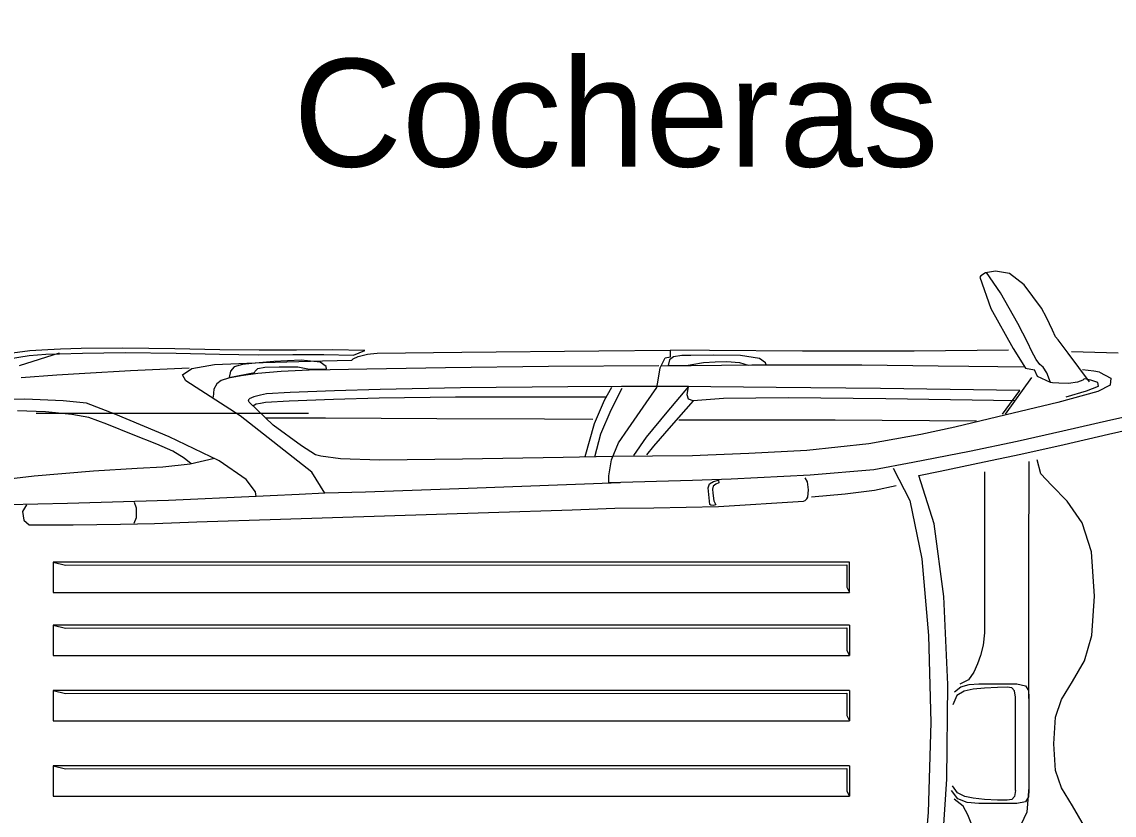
# Model space of a CAD drawing. Header units: millimetres. Extents: x 2502.5 to 2587.5, y 1451 to 1547.9.
# Drawn here: x 2516.779 to 2519.207, y 1536.343 to 1538.108 of the extents above; entities that cross this region are included whole.
import ezdxf

# ---------------------------------------------------------------- set-up
doc = ezdxf.new("R2010")
doc.units = ezdxf.units.MM
for name, color, linetype, lineweight in [('02_CIVIL_EXIST', 250, 'Continuous', 30), ('11_CARPINTERIA Y MOBILIARIO', 141, 'Continuous', 9), ('12_TEXTOS', 150, 'Continuous', 20)]:
    doc.layers.add(name, color=color, linetype=linetype, lineweight=lineweight)
doc.styles.add('Swis721 BT', font='swiss.ttf')

# ---------------------------------------------------------------- blocks, each defined once
blk = doc.blocks.new('car1')
at = {"layer": '11_CARPINTERIA Y MOBILIARIO'}
for p, q in [((473.6823, 625.589), (473.6938, 625.5392)), ((473.7248, 625.5341), (473.7142, 625.5794)), ((473.5449, 625.5549), (473.5417, 625.4512)), ((473.5868, 625.5135), (473.6003, 625.5391)), ((473.6003, 625.5391), (473.6157, 625.5371)), ((473.6157, 625.5371), (473.6303, 625.5102)), ((473.6938, 625.5392), (473.7183, 625.432)), ((473.7477, 625.4353), (473.7248, 625.5341)), ((473.5868, 625.5135), (473.585, 625.5011)), ((473.6102, 625.5102), (473.6051, 625.4942)), ((473.6181, 625.5113), (473.6102, 625.5102)), ((473.6286, 625.4845), (473.6181, 625.5113)), ((473.6303, 625.5102), (473.6541, 625.4213)), ((473.6085, 625.4918), (473.5445, 625.4439)), ((473.5834, 625.4885), (473.582, 625.4757)), ((473.585, 625.5011), (473.5834, 625.4885)), ((473.6051, 625.4942), (473.6025, 625.4838)), ((473.6421, 625.4398), (473.6286, 625.4845)), ((473.9866, 625.4957), (473.9221, 625.4753)), ((474.0857, 625.5027), (473.9866, 625.4957)), ((474.1726, 625.4968), (474.0857, 625.5027)), ((474.2292, 625.4801), (474.1726, 625.4968)), ((473.6025, 625.4838), (473.6018, 625.48)), ((473.6018, 625.48), (473.6044, 625.4765)), ((473.6044, 625.4765), (473.6093, 625.4651)), ((473.6093, 625.4651), (473.6119, 625.4448)), ((473.9221, 625.4753), (473.8741, 625.4419)), ((474.2753, 625.4536), (474.2292, 625.4801)), ((474.5981, 625.4801), (474.552, 625.4536)), ((473.5445, 625.4439), (473.5151, 625.4217)), ((473.6119, 625.4448), (473.6114, 625.4232)), ((473.7695, 625.3387), (473.7477, 625.4353)), ((473.8741, 625.4419), (473.8385, 625.4068)), ((474.3152, 625.429), (474.2753, 625.4536)), ((474.552, 625.4536), (474.5121, 625.429)), ((473.508, 625.4163), (473.4938, 625.4095)), ((473.5151, 625.4217), (473.508, 625.4163)), ((473.6114, 625.4232), (473.6106, 625.4095)), ((473.6541, 625.4213), (473.6864, 625.2874)), ((473.7183, 625.432), (473.7409, 625.3309)), ((474.3543, 625.416), (474.3152, 625.429)), ((474.4137, 625.4122), (474.3543, 625.416)), ((474.4731, 625.416), (474.4137, 625.4122)), ((474.5121, 625.429), (474.4731, 625.416)), ((473.4654, 625.3956), (473.4443, 625.3845)), ((473.4938, 625.4095), (473.4654, 625.3956)), ((473.576, 625.3884), (473.57, 625.3812)), ((473.5886, 625.3963), (473.576, 625.3884)), ((473.6102, 625.4046), (473.5886, 625.3963)), ((473.6102, 625.4046), (473.5968, 625.3761)), ((473.6106, 625.4095), (473.6102, 625.4046)), ((473.8385, 625.4068), (473.8129, 625.3832)), ((473.4443, 625.3845), (473.3929, 625.3466)), ((473.5392, 625.3628), (473.5214, 625.3543)), ((473.5589, 625.3727), (473.5392, 625.3628)), ((473.57, 625.3812), (473.5589, 625.3727)), ((473.5784, 625.3493), (473.5817, 625.3694)), ((473.5968, 625.3761), (473.5817, 625.3694)), ((473.5985, 625.3627), (473.6806, 625.3041)), ((473.8129, 625.3832), (473.7819, 625.3751)), ((473.3929, 625.3466), (473.3677, 625.3135)), ((473.5214, 625.3543), (473.4787, 625.3321)), ((473.5343, 625.3218), (473.5784, 625.3493)), ((473.5756, 625.3484), (473.575, 625.2874)), ((473.7866, 625.2577), (473.7695, 625.3387)), ((473.7859, 625.3567), (474.0193, 625.3561)), ((474.0193, 625.3561), (474.2292, 625.3561)), ((474.2292, 625.3561), (474.3985, 625.3564)), ((474.2805, 625.3302), (474.2847, 625.3494)), ((474.2847, 625.3494), (474.2956, 625.3562)), ((474.2956, 625.3562), (474.3107, 625.3569)), ((474.3107, 625.3569), (474.5167, 625.3569)), ((474.3985, 625.3564), (474.51, 625.357)), ((474.51, 625.357), (474.5657, 625.3525)), ((474.5167, 625.3569), (474.5318, 625.3562)), ((474.5318, 625.3562), (474.5427, 625.3494)), ((474.5427, 625.3494), (474.5469, 625.3302)), ((474.5657, 625.3525), (474.5941, 625.3391)), ((473.4787, 625.3321), (473.4103, 625.2939)), ((473.4452, 625.2718), (473.5343, 625.3218)), ((473.6277, 625.3363), (473.6236, 625.0268)), ((473.6803, 625.2983), (473.6277, 625.3363)), ((473.6504, 625.3259), (473.6462, 625.039)), ((473.7409, 625.3309), (473.7632, 625.2244)), ((474.2805, 625.2458), (474.2805, 625.3302)), ((474.2896, 625.3192), (474.2878, 625.3083)), ((474.2963, 625.325), (474.2896, 625.3192)), ((474.3098, 625.3268), (474.2963, 625.325)), ((474.5176, 625.3268), (474.3098, 625.3268)), ((474.5176, 625.3268), (474.5311, 625.325)), ((474.5311, 625.325), (474.5378, 625.3192)), ((474.5378, 625.3192), (474.5395, 625.3083)), ((474.5469, 625.3302), (474.5469, 625.2458)), ((473.3677, 625.3135), (473.362, 625.2828)), ((473.4103, 625.2939), (473.3654, 625.2627)), ((473.5377, 625.3113), (473.54, 625.1019)), ((474.2878, 625.3083), (474.2883, 625.287)), ((474.5395, 625.3083), (474.5391, 625.287)), ((473.362, 625.2828), (473.3662, 625.2603)), ((473.3754, 625.2476), (473.4452, 625.2718)), ((473.575, 625.2874), (473.5745, 625.2229)), ((473.6864, 625.2874), (473.7091, 625.1918)), ((474.2883, 625.287), (474.2898, 625.2581)), ((474.5391, 625.287), (474.5375, 625.2581)), ((473.3662, 625.2603), (473.3723, 625.2501)), ((473.3723, 625.2501), (473.3754, 625.2476)), ((473.8069, 625.1597), (473.7866, 625.2577)), ((473.809, 625.258), (474.1673, 625.258)), ((474.1673, 625.258), (474.1941, 625.2554)), ((474.1941, 625.2554), (474.2171, 625.2494)), ((474.2171, 625.2494), (474.2361, 625.2425)), ((474.2361, 625.2425), (474.2543, 625.2346)), ((474.282, 625.2241), (474.2805, 625.2458)), ((474.2898, 625.2581), (474.2926, 625.2328)), ((474.5375, 625.2581), (474.5348, 625.2328)), ((474.5469, 625.2458), (474.5446, 625.2197)), ((473.5745, 625.2229), (473.5733, 625.1549)), ((473.6957, 625.2404), (473.6938, 624.9258)), ((473.7632, 625.2244), (473.7883, 625.0985)), ((474.2543, 625.2346), (474.2713, 625.2224)), ((474.2713, 625.2224), (474.2809, 625.2029)), ((474.2873, 625.2056), (474.282, 625.2241)), ((474.2926, 625.2328), (474.2966, 625.2129)), ((474.5348, 625.2328), (474.5309, 625.2147)), ((474.5446, 625.2197), (474.536, 625.1985)), ((474.5718, 625.2213), (474.5525, 625.2104)), ((474.5905, 625.2282), (474.5718, 625.2213)), ((474.2981, 625.1914), (474.2873, 625.2056)), ((474.2966, 625.2129), (474.3061, 625.1962)), ((474.3061, 625.1962), (474.3271, 625.1875)), ((474.523, 625.1981), (474.5073, 625.1872)), ((474.536, 625.1985), (474.5181, 625.1845)), ((474.5309, 625.2147), (474.523, 625.1981)), ((474.5525, 625.2104), (474.5373, 625.1905)), ((473.7091, 625.1918), (473.7259, 625.1167)), ((474.2822, 625.1769), (474.0859, 625.1674)), ((474.4928, 625.1747), (474.2822, 625.1769)), ((474.6977, 625.1611), (474.4928, 625.1747)), ((473.5733, 625.1549), (473.5714, 624.9851)), ((473.8167, 625.1121), (473.8069, 625.1597)), ((473.9241, 625.1459), (473.8167, 625.1121)), ((474.0859, 625.1674), (473.9241, 625.1459)), ((474.0025, 625.1186), (474.1729, 625.1339)), ((474.1729, 625.1339), (474.3666, 625.1385)), ((474.3666, 625.1385), (474.5667, 625.1327)), ((474.5667, 625.1327), (474.756, 625.1167)), ((473.54, 625.1019), (473.5399, 624.8538)), ((473.7259, 625.1167), (473.7464, 625.001)), ((473.7883, 625.0985), (473.8042, 625.0124)), ((473.8726, 625.0924), (474.0025, 625.1186)), ((473.8002, 625.055), (473.8726, 625.0924)), ((473.8399, 625.062), (473.8504, 625.0138)), ((473.6236, 625.0268), (473.6209, 624.7952)), ((473.6462, 625.039), (473.6441, 624.8217)), ((473.7464, 625.001), (473.761, 624.8633)), ((473.8042, 625.0124), (473.8161, 624.8705)), ((473.8504, 625.0138), (473.8586, 624.9484)), ((473.5714, 624.9851), (473.5714, 624.817)), ((474.0095, 624.9577), (474.0095, 623.1871)), ((474.0771, 624.9577), (474.0095, 624.9577)), ((474.0163, 623.2152), (474.0156, 624.9522)), ((474.0156, 624.9522), (474.0656, 624.9522)), ((474.0656, 624.9522), (474.0771, 624.9577)), ((474.0771, 623.1871), (474.0771, 624.9577)), ((474.1498, 624.9577), (474.1498, 623.1871)), ((474.1498, 624.9577), (474.1498, 623.1871)), ((474.1498, 624.9577), (474.2173, 624.9577)), ((474.1565, 623.2152), (474.1559, 624.9522)), ((474.1559, 624.9522), (474.2059, 624.9522)), ((474.2059, 624.9522), (474.2173, 624.9577)), ((474.2173, 623.1871), (474.2173, 624.9577)), ((474.2951, 624.9577), (474.2951, 623.1871)), ((474.2951, 624.9577), (474.3627, 624.9577)), ((474.2952, 624.9577), (474.2952, 623.1871)), ((474.3019, 623.2152), (474.3013, 624.9522)), ((474.3013, 624.9522), (474.3512, 624.9522)), ((474.3512, 624.9522), (474.3627, 624.9577)), ((474.3626, 623.1871), (474.3626, 624.9577)), ((474.4629, 624.9577), (474.4629, 623.1871)), ((474.4629, 624.9577), (474.4629, 623.1871)), ((474.4629, 624.9577), (474.5304, 624.9577)), ((474.4696, 623.2152), (474.469, 624.9522)), ((474.469, 624.9522), (474.519, 624.9522)), ((474.519, 624.9522), (474.5304, 624.9577)), ((474.5304, 623.1871), (474.5304, 624.9577)), ((473.6938, 624.9258), (473.6937, 624.6786)), ((473.8586, 624.9484), (473.8648, 624.8738)), ((473.5399, 624.8538), (473.5388, 624.6467)), ((473.761, 624.8633), (473.7678, 624.734)), ((473.8161, 624.8705), (473.8247, 624.6947)), ((473.8312, 624.8647), (473.8219, 624.8595)), ((473.849, 624.8666), (473.8312, 624.8647)), ((473.865, 624.8651), (473.849, 624.8666)), ((473.8691, 624.863), (473.865, 624.8651)), ((473.8724, 624.8597), (473.8691, 624.863)), ((473.8739, 624.8556), (473.8724, 624.8597)), ((473.8856, 624.6668), (473.8739, 624.8556)), ((473.5714, 624.817), (473.5717, 624.741)), ((473.6441, 624.8217), (473.6452, 624.6776)), ((473.6209, 624.7952), (473.6195, 624.65)), ((473.5566, 624.758), (473.55, 624.7158)), ((473.5659, 624.7715), (473.5566, 624.758)), ((473.5707, 624.7725), (473.5659, 624.7715)), ((473.5711, 624.733), (473.5707, 624.7725)), ((473.5651, 624.7136), (473.5711, 624.733)), ((473.5717, 624.741), (473.5733, 624.5382)), ((473.7678, 624.734), (473.7716, 624.643)), ((473.55, 624.7158), (473.5489, 624.6553)), ((473.5635, 624.6849), (473.5651, 624.7136)), ((473.5636, 624.6591), (473.5635, 624.6849)), ((473.8247, 624.6947), (473.8281, 624.6086)), ((473.5657, 624.6336), (473.5636, 624.6591)), ((473.6452, 624.6776), (473.6504, 624.6103)), ((473.6937, 624.6786), (473.694, 624.5785)), ((473.8275, 624.6665), (473.8333, 624.6677)), ((473.8302, 624.6558), (473.8275, 624.6665)), ((473.8333, 624.6677), (473.8358, 624.6608)), ((473.8358, 624.6608), (473.8404, 624.6551)), ((473.873, 624.6561), (473.8818, 624.6605)), ((473.8818, 624.6605), (473.8837, 624.6551)), ((473.8887, 624.5231), (473.8856, 624.6668)), ((473.5388, 624.6467), (473.5382, 624.56)), ((473.5489, 624.6553), (473.5495, 624.6055)), ((473.6195, 624.65), (473.6191, 624.5997)), ((473.7716, 624.643), (473.7728, 624.6086)), ((473.8352, 624.6468), (473.8302, 624.6558)), ((473.844, 624.6436), (473.8352, 624.6468)), ((473.8404, 624.6551), (473.8473, 624.6532)), ((473.8817, 624.6473), (473.844, 624.6436)), ((473.8473, 624.6532), (473.8563, 624.6538)), ((473.8563, 624.6538), (473.873, 624.6561)), ((473.8827, 624.6498), (473.8817, 624.6473)), ((473.8837, 624.6551), (473.8827, 624.6498)), ((473.5698, 624.6076), (473.5657, 624.6336)), ((473.6504, 624.6103), (473.6468, 624.5997)), ((473.6504, 624.6103), (473.706, 624.5614)), ((473.5495, 624.6055), (473.5501, 624.5849)), ((473.572, 624.5957), (473.5698, 624.6076)), ((473.572, 624.5545), (473.572, 624.5957)), ((473.6191, 624.5997), (473.6186, 624.4512)), ((473.6191, 624.5997), (473.6757, 624.5518)), ((473.6373, 624.5969), (473.6191, 624.5997)), ((473.6468, 624.5997), (473.6373, 624.5969)), ((473.7728, 624.6086), (473.7743, 624.4309)), ((473.8281, 624.6086), (473.833, 624.4225)), ((473.5501, 624.5849), (473.5528, 624.5667)), ((473.5528, 624.5667), (473.5598, 624.5578)), ((473.706, 624.5614), (473.7519, 624.5223)), ((473.5395, 624.4003), (473.5382, 624.56)), ((473.5532, 624.56), (473.5388, 624.56)), ((473.5549, 624.5483), (473.5532, 624.56)), ((473.5776, 624.5368), (473.5549, 624.5483)), ((473.5598, 624.5578), (473.572, 624.5545)), ((473.6048, 624.5323), (473.5776, 624.5368)), ((473.6757, 624.5518), (473.7317, 624.5057)), ((473.5731, 624.5337), (473.5744, 624.2887)), ((473.6208, 624.5298), (473.6048, 624.5323)), ((473.655, 624.5061), (473.6208, 624.5298)), ((473.7519, 624.5223), (473.771, 624.5063)), ((473.8899, 624.4363), (473.8887, 624.5231)), ((473.7133, 624.4657), (473.655, 624.5061)), ((473.7317, 624.5057), (473.7727, 624.4778)), ((473.7442, 624.4443), (473.7133, 624.4657)), ((473.6186, 624.4512), (473.6196, 624.3319)), ((473.6232, 624.4517), (473.6714, 624.4271)), ((473.7822, 624.4288), (473.7442, 624.4443)), ((473.8331, 624.4477), (473.8456, 624.11)), ((473.6493, 624.4134), (473.6203, 624.4293)), ((473.6428, 624.4155), (473.6426, 624.3048)), ((473.6714, 624.4271), (473.7248, 624.4043)), ((473.7743, 624.4309), (473.7765, 624.3216)), ((473.8174, 624.4232), (473.7822, 624.4288)), ((473.833, 624.4225), (473.8174, 624.4232)), ((473.8933, 624.3417), (473.8899, 624.4363)), ((473.5424, 624.0958), (473.5395, 624.4003)), ((473.701, 624.3911), (473.6493, 624.4134)), ((473.7743, 624.3706), (473.701, 624.3911)), ((473.7248, 624.4043), (473.776, 624.3907)), ((473.6922, 624.387), (473.6917, 624.2798)), ((473.6196, 624.3319), (473.6221, 624.0934)), ((473.7765, 624.3216), (473.7806, 624.0973)), ((473.8994, 624.1557), (473.8933, 624.3417)), ((473.6426, 624.3048), (473.6428, 624.0822)), ((473.5744, 624.2887), (473.5773, 624.0597)), ((473.6917, 624.2798), (473.6906, 624.0405)), ((473.9068, 623.9241), (473.8994, 624.1557)), ((473.8456, 624.11), (473.8536, 623.8817)), ((473.5449, 623.9081), (473.5424, 624.0958)), ((473.6221, 624.0934), (473.6253, 623.9148)), ((473.6428, 624.0822), (473.6448, 623.9122)), ((473.7806, 624.0973), (473.7828, 623.9132)), ((473.5773, 624.0597), (473.5802, 623.8849)), ((473.6906, 624.0405), (473.6895, 623.7928)), ((473.5453, 623.9002), (473.5449, 623.9081)), ((473.6253, 623.9148), (473.6286, 623.8131)), ((473.6448, 623.9122), (473.6481, 623.8105)), ((473.7828, 623.9132), (473.7798, 623.8263)), ((473.9141, 623.6926), (473.9068, 623.9241)), ((473.5461, 623.8928), (473.5453, 623.9002)), ((473.5471, 623.8862), (473.5461, 623.8928)), ((473.5523, 623.8658), (473.5471, 623.8862)), ((473.5802, 623.8849), (473.5815, 623.8031)), ((473.8536, 623.8817), (473.8565, 623.7913)), ((473.5387, 623.8804), (473.5371, 623.8087)), ((473.5494, 623.8554), (473.5387, 623.8804)), ((473.5576, 623.8546), (473.5523, 623.8658)), ((473.5475, 623.7895), (473.5494, 623.8554)), ((473.5599, 623.8512), (473.5576, 623.8546)), ((473.5614, 623.7866), (473.5599, 623.8512)), ((473.5371, 623.8087), (473.5377, 623.7287)), ((473.6286, 623.8131), (473.632, 623.7144)), ((473.6481, 623.8105), (473.6515, 623.7118)), ((473.7798, 623.8263), (473.7741, 623.7827)), ((473.5477, 623.7202), (473.5475, 623.7895)), ((473.5652, 623.6543), (473.5614, 623.7866)), ((473.574, 623.7942), (473.5645, 623.7809)), ((473.5792, 623.795), (473.574, 623.7942)), ((473.5802, 623.7574), (473.5792, 623.795)), ((473.5815, 623.8031), (473.5826, 623.7565)), ((473.6895, 623.7928), (473.689, 623.6601)), ((473.8565, 623.7913), (473.8096, 623.7624)), ((473.8565, 623.7913), (473.8591, 623.7345)), ((473.5645, 623.7809), (473.5603, 623.7388)), ((473.8096, 623.7624), (473.684, 623.6032)), ((473.7711, 623.7707), (473.7511, 623.7399)), ((473.7741, 623.7827), (473.7711, 623.7707)), ((473.5603, 623.7388), (473.5634, 623.6783)), ((473.5754, 623.7311), (473.5802, 623.7574)), ((473.5826, 623.7565), (473.5855, 623.6943)), ((473.6791, 623.755), (473.6791, 623.1494)), ((473.7511, 623.7399), (473.705, 623.6764)), ((473.5377, 623.7287), (473.5383, 623.6457)), ((473.5481, 623.6431), (473.5477, 623.7202)), ((473.5752, 623.6903), (473.5754, 623.7311)), ((473.632, 623.7144), (473.6353, 623.6618)), ((473.6515, 623.7118), (473.6548, 623.6592)), ((473.8591, 623.7345), (473.862, 623.6698)), ((473.576, 623.6581), (473.5752, 623.6903)), ((473.5855, 623.6943), (473.5899, 623.6422)), ((473.9202, 623.507), (473.9141, 623.6926)), ((473.5634, 623.6783), (473.5675, 623.6288)), ((473.705, 623.6764), (473.6538, 623.6233)), ((473.862, 623.6698), (473.8634, 623.6389)), ((473.5383, 623.6457), (473.5371, 623.5581)), ((473.5469, 623.5574), (473.5481, 623.6431)), ((473.57, 623.5462), (473.5652, 623.6543)), ((473.579, 623.6427), (473.576, 623.6581)), ((473.5846, 623.6365), (473.579, 623.6427)), ((473.5899, 623.6422), (473.5951, 623.6058)), ((473.6353, 623.6618), (473.638, 623.6482)), ((473.638, 623.6482), (473.6415, 623.6336)), ((473.6548, 623.6592), (473.6565, 623.6483)), ((473.6565, 623.6483), (473.6582, 623.6388)), ((473.6582, 623.6388), (473.6623, 623.6315)), ((473.8634, 623.6389), (473.8533, 623.637)), ((473.8634, 623.6389), (473.8727, 623.4436)), ((473.5675, 623.6288), (473.5696, 623.6082)), ((473.5877, 623.6354), (473.5846, 623.6365)), ((473.5987, 623.5789), (473.5877, 623.6354)), ((473.6415, 623.6336), (473.6466, 623.6236)), ((473.6487, 623.6222), (473.6466, 623.6236)), ((473.6511, 623.622), (473.6487, 623.6222)), ((473.6538, 623.6233), (473.6511, 623.622)), ((473.8257, 623.6167), (473.7842, 623.5563)), ((473.8533, 623.637), (473.8257, 623.6167)), ((473.5696, 623.6082), (473.5749, 623.5901)), ((473.5749, 623.5901), (473.585, 623.5814)), ((473.5951, 623.6058), (473.6006, 623.577)), ((473.684, 623.6032), (473.6065, 623.4822)), ((473.585, 623.5814), (473.5987, 623.5789)), ((473.6006, 623.577), (473.6058, 623.5607)), ((473.5371, 623.5581), (473.5348, 623.458)), ((473.5447, 623.461), (473.5469, 623.5574)), ((473.5789, 623.4959), (473.57, 623.5462)), ((473.6058, 623.5607), (473.6131, 623.5517)), ((473.6131, 623.5517), (473.6251, 623.5444)), ((473.6251, 623.5444), (473.6428, 623.5432)), ((473.7842, 623.5563), (473.7311, 623.445)), ((473.7791, 623.5462), (473.7919, 623.4923)), ((473.5927, 623.4749), (473.5789, 623.4959)), ((473.7909, 623.494), (473.7784, 623.4788)), ((473.9236, 623.413), (473.9202, 623.507)), ((473.5779, 623.49), (473.5839, 623.3593)), ((473.6065, 623.4822), (473.5927, 623.4749)), ((473.7784, 623.4788), (473.7629, 623.4535)), ((473.7919, 623.4923), (473.7983, 623.4316)), ((473.5348, 623.458), (473.5336, 623.3422)), ((473.5435, 623.3472), (473.5447, 623.461)), ((473.7311, 623.445), (473.681, 623.3266)), ((473.7629, 623.4535), (473.7471, 623.4181)), ((473.7983, 623.4316), (473.801, 623.3743)), ((473.8727, 623.4436), (473.8794, 623.219)), ((473.7471, 623.4181), (473.7262, 623.3657)), ((473.9255, 623.3374), (473.9236, 623.413)), ((473.801, 623.3743), (473.8073, 623.2772)), ((473.8762, 623.3679), (473.8885, 623.3719)), ((473.8885, 623.3719), (473.9112, 623.3717)), ((473.9112, 623.3717), (473.9233, 623.367)), ((473.5444, 623.2525), (473.5435, 623.3472)), ((473.5839, 623.3593), (473.59, 623.2577)), ((473.7262, 623.3657), (473.7023, 623.3065)), ((473.5336, 623.3422), (473.5345, 623.2499)), ((473.681, 623.3266), (473.6561, 623.2613)), ((473.9264, 623.2318), (473.9255, 623.3374)), ((473.7023, 623.3065), (473.6881, 623.2664)), ((473.8073, 623.2772), (473.8184, 623.1454)), ((473.5345, 623.2499), (473.5361, 623.2036)), ((473.5459, 623.2019), (473.5444, 623.2525)), ((473.59, 623.2577), (473.5937, 623.1956)), ((473.6561, 623.2613), (473.6509, 623.2098)), ((473.6881, 623.2664), (473.6815, 623.2287)), ((473.6815, 623.2287), (473.675, 623.1704)), ((473.9264, 623.1344), (473.9264, 623.2318)), ((473.5361, 623.2036), (473.537, 623.1754)), ((473.5468, 623.1713), (473.5459, 623.2019)), ((473.6509, 623.2098), (473.6472, 623.1246)), ((473.8794, 623.219), (473.8819, 623.0877)), ((474.0095, 623.1871), (474.0163, 623.2152)), ((474.1498, 623.1871), (474.1565, 623.2152)), ((474.2952, 623.1871), (474.3019, 623.2152)), ((474.4629, 623.1871), (474.4696, 623.2152)), ((473.5448, 623.2006), (473.5726, 623.112)), ((473.5937, 623.1956), (473.5992, 623.1164)), ((474.0095, 623.1871), (474.0771, 623.1871)), ((474.1498, 623.1871), (474.2173, 623.1871)), ((474.2951, 623.1871), (474.3626, 623.1871)), ((474.4629, 623.1871), (474.5304, 623.1871)), ((473.537, 623.1754), (473.5395, 623.1357)), ((473.55, 623.1341), (473.5468, 623.1713)), ((473.675, 623.1704), (473.6729, 623.1079)), ((473.5395, 623.1357), (473.5458, 623.086)), ((473.5575, 623.0878), (473.55, 623.1341)), ((473.8184, 623.1454), (473.828, 623.0607)), ((473.9164, 623.122), (473.9264, 623.1344)), ((473.6472, 623.1246), (473.6476, 623.054)), ((473.8821, 623.128), (473.8966, 623.1192)), ((473.8966, 623.1192), (473.9164, 623.122))]:
    blk.add_line(p, q, dxfattribs=at)

msp = doc.modelspace()

# ---------------------------------------------------------------- hatches: boundary and pattern name
at = {"layer": '02_CIVIL_EXIST'}
h = msp.add_hatch(dxfattribs=at)
h.set_pattern_fill('ANSI32', color=256, scale=0.005, angle=-90)
h.set_pattern_definition([(315, (2098.05912, 1006.04728), (0.0336759605, 0.0336759605), []), (315, (2098.05912, 1006.02483), (0.0336759605, 0.0336759605), [])])
edge = h.paths.add_edge_path()
edge.add_line((2522.2998, 1535.7906), (2522.2998, 1535.7906))
edge.add_line((2522.2998, 1535.7906), (2522.2997, 1535.8166))
edge.add_line((2522.2997, 1535.8166), (2521.5498, 1535.8166))
edge.add_line((2521.5498, 1535.8166), (2521.3998, 1535.8166))
edge.add_line((2521.3998, 1535.8166), (2521.3998, 1535.7166))
edge.add_line((2521.3998, 1535.7166), (2521.4998, 1535.7166))
edge.add_line((2521.4998, 1535.7166), (2522.2035, 1535.7166))
edge.add_line((2522.2035, 1535.7166), (2522.2035, 1535.7235))
edge.add_line((2522.2035, 1535.7235), (2522.1284, 1535.7235))
edge.add_line((2522.1284, 1535.7235), (2522.1284, 1535.7343))
edge.add_line((2522.1284, 1535.7343), (2522.2089, 1535.7343))
edge.add_arc((2522.2089, 1535.7289), 0.00537, 0, 90, ccw=False)
edge.add_line((2522.2142, 1535.7289), (2522.2142, 1535.7166))
edge.add_line((2522.2142, 1535.7166), (2522.2998, 1535.7166))
edge.add_line((2522.2998, 1535.7166), (2522.2998, 1535.7906))
h.paths.add_polyline_path([(2534.9498, 1540.1166), (2534.9498, 1540.7166), (2534.7998, 1540.7166), (2534.7998, 1541.1166), (2505.9998, 1541.1166), (2505.9998, 1540.7166), (2506.2998, 1540.7166), (2506.2998, 1540.9666), (2514.7998, 1540.9666), (2514.7998, 1540.7166), (2515.3998, 1540.7166), (2515.3998, 1540.9166), (2530.9998, 1540.9166), (2530.9998, 1540.1166), (2531.1498, 1540.1166), (2531.1498, 1540.9166), (2532.3998, 1540.9166), (2532.3998, 1540.1166), (2532.5498, 1540.1166), (2532.5498, 1540.9166), (2534.4998, 1540.9166), (2534.4998, 1540.1166), (2534.6498, 1540.1166), (2534.6998, 1540.1166)])
edge = h.paths.add_edge_path(flags=16)
edge.add_line((2523.0129, 1536.4758), (2523.0129, 1536.4132))
edge.add_line((2523.0129, 1536.4132), (2523.0046, 1536.4132))
edge.add_line((2523.0046, 1536.4132), (2523.0045, 1536.4758))
edge.add_arc((2523.0087, 1536.4758), 0.00417, 0.0531, 180.0531, ccw=False)
edge = h.paths.add_edge_path(flags=16)
edge.add_arc((2522.2089, 1535.7289), 0.00537, -90, 90, ccw=False)
edge.add_line((2522.2089, 1535.7235), (2522.1284, 1535.7235))
edge.add_line((2522.1284, 1535.7235), (2522.1284, 1535.7343))
edge.add_line((2522.1284, 1535.7343), (2522.2089, 1535.7343))
h.paths.add_polyline_path([(2527.8998, 1530.1166), (2527.8998, 1530.5166), (2527.6998, 1530.5166), (2527.6998, 1531.3166), (2527.3998, 1531.3166), (2527.3998, 1530.3166), (2526.2748, 1530.3166), (2526.2748, 1530.6666), (2526.1248, 1530.6666), (2526.1248, 1530.3166), (2524.5248, 1530.3166), (2524.5248, 1530.6666), (2524.3748, 1530.6666), (2524.3748, 1530.3166), (2517.3998, 1530.3166), (2517.3998, 1530.5166), (2517.0998, 1530.5166), (2514.7998, 1530.5166), (2514.7998, 1530.2666), (2506.2998, 1530.2666), (2506.2998, 1530.5166), (2505.9998, 1530.5166), (2505.9998, 1530.1166), (2508.0498, 1530.1166)])
h.paths.add_polyline_path([(2524.6498, 1539.8666), (2524.6498, 1540.0166), (2523.9998, 1540.0166), (2523.9998, 1539.8666)])
h.paths.add_polyline_path([(2526.5998, 1539.8666), (2526.5998, 1540.0166), (2525.9501, 1540.0166), (2525.9501, 1539.8666)])
h.paths.add_polyline_path([(2515.6998, 1532.9166), (2515.6998, 1532.962), (2515.6996, 1533.002), (2515.6998, 1533.002), (2515.6998, 1533.1166), (2515.3998, 1533.1166), (2515.3998, 1533.5166), (2515.0998, 1533.5166), (2515.0998, 1532.9166), (2515.2498, 1532.9166)])
h.paths.add_polyline_path([(2517.3998, 1532.9166), (2517.3998, 1533.1166), (2517.0998, 1533.1166), (2517.0998, 1532.962), (2517.1, 1532.9166)])
h.paths.add_polyline_path([(2527.6998, 1529.9666), (2527.6998, 1530.1166), (2506.0498, 1530.1166), (2506.0498, 1530.0666), (2505.9998, 1530.0666), (2505.9998, 1529.9666), (2514.2998, 1529.9666)])
h.paths.add_polyline_path([(2534.7998, 1541.1166), (2534.7998, 1541.2666), (2514.2998, 1541.2666), (2505.9998, 1541.2666), (2505.9998, 1541.1666), (2506.0498, 1541.1666), (2506.0498, 1541.1166)])
edge = h.paths.add_edge_path(flags=17)
edge.add_line((2521.525, 1535.9057), (2521.533, 1535.9057))
edge.add_line((2521.533, 1535.9057), (2521.5328, 1536.4466))
edge.add_line((2521.5328, 1536.4466), (2521.5438, 1536.4466))
edge.add_line((2521.5438, 1536.4466), (2521.544, 1535.9048))
edge.add_line((2521.544, 1535.9048), (2521.5441, 1535.8645))
edge.add_arc((2521.5392, 1535.8645), 0.00488, -89.9848, 0.0152, ccw=False)
edge.add_line((2521.5392, 1535.8596), (2521.5189, 1535.8596))
edge.add_arc((2521.5189, 1535.8645), 0.00488, 180.0318, 270.0152, ccw=False)
edge.add_line((2521.5141, 1535.8645), (2521.514, 1535.9047))
edge.add_line((2521.514, 1535.9047), (2521.5138, 1536.4466))
edge.add_line((2521.5138, 1536.4466), (2521.5248, 1536.4466))
edge.add_line((2521.5248, 1536.4466), (2521.525, 1535.9057))
h.paths.add_polyline_path([(2521.533, 1535.9057), (2521.525, 1535.9057), (2521.5248, 1536.4466), (2521.5328, 1536.4466)], flags=16)
edge = h.paths.add_edge_path(flags=16)
edge.add_line((2521.5248, 1536.4466), (2521.5138, 1536.4466))
edge.add_line((2521.5138, 1536.4466), (2521.5135, 1536.9885))
edge.add_line((2521.5135, 1536.9885), (2521.5135, 1537.0287))
edge.add_arc((2521.5184, 1537.0287), 0.00488, 90.0283, 180.0327, ccw=False)
edge.add_line((2521.5184, 1537.0336), (2521.5386, 1537.0336))
edge.add_arc((2521.5386, 1537.0287), 0.00488, 0.0327, 90.0152, ccw=False)
edge.add_line((2521.5435, 1537.0287), (2521.5435, 1536.9885))
edge.add_line((2521.5435, 1536.9885), (2521.5438, 1536.4466))
edge.add_line((2521.5438, 1536.4466), (2521.5328, 1536.4466))
edge.add_line((2521.5328, 1536.4466), (2521.5325, 1536.9876))
edge.add_line((2521.5325, 1536.9876), (2521.5245, 1536.9876))
edge.add_line((2521.5245, 1536.9876), (2521.5248, 1536.4466))
h.paths.add_polyline_path([(2521.5328, 1536.4466), (2521.5248, 1536.4466), (2521.5245, 1536.9876), (2521.5325, 1536.9876)], flags=16)
edge = h.paths.add_edge_path(flags=17)
edge.add_line((2521.544, 1535.9048), (2521.5435, 1536.9885))
edge.add_line((2521.5435, 1536.9885), (2521.5435, 1537.0287))
edge.add_arc((2521.5386, 1537.0287), 0.00488, 0.0327, 90.0152)
edge.add_line((2521.5386, 1537.0336), (2521.5184, 1537.0336))
edge.add_arc((2521.5184, 1537.0287), 0.00488, 90.0283, 180.0327)
edge.add_line((2521.5135, 1537.0287), (2521.5135, 1536.9885))
edge.add_line((2521.5135, 1536.9885), (2521.514, 1535.9047))
edge.add_line((2521.514, 1535.9047), (2521.5141, 1535.8645))
edge.add_arc((2521.5189, 1535.8645), 0.00488, 180.0318, 270.0152)
edge.add_line((2521.5189, 1535.8596), (2521.5392, 1535.8596))
edge.add_arc((2521.5392, 1535.8645), 0.00488, 270.0152, 360.0152)
edge.add_line((2521.5441, 1535.8645), (2521.544, 1535.9048))
h.paths.add_polyline_path([(2521.3998, 1537.1666), (2521.5498, 1537.1666), (2521.5498, 1537.5666), (2522.9998, 1537.5666), (2522.9998, 1534.7166), (2523.1998, 1534.7166), (2523.1998, 1537.6666), (2522.3998, 1537.6666), (2522.3998, 1539.8666), (2523.1998, 1539.8666), (2523.1998, 1540.0166), (2521.3998, 1540.0166), (2521.3998, 1539.8666), (2522.1998, 1539.8666), (2522.1998, 1537.6666), (2521.3998, 1537.6666)])
h.paths.add_polyline_path([(2520.8998, 1534.7166), (2520.8998, 1534.8166), (2521.9498, 1534.8166), (2521.9498, 1534.9166), (2521.3998, 1534.9166), (2515.3998, 1534.9166), (2515.3998, 1535.1166), (2515.0998, 1535.1166), (2515.0998, 1534.5166), (2515.3998, 1534.5166), (2515.3998, 1534.7166)])

# ---------------------------------------------------------------- block references
at = {"layer": '11_CARPINTERIA Y MOBILIARIO', "rotation": 270}
msp.add_blockref('car1', (1893.6608, 2010.9156), dxfattribs=at)

# ---------------------------------------------------------------- texts
at = {"layer": '12_TEXTOS', "insert": (2517.3819, 1537.7825), "char_height": 0.24, "attachment_point": 7, "style": 'Swis721 BT'}
msp.add_mtext_dynamic_manual_height_columns('Cocheras', width=4.74294, gutter_width=10, heights=[0], dxfattribs=at)

doc.saveas('drawing.dxf')
